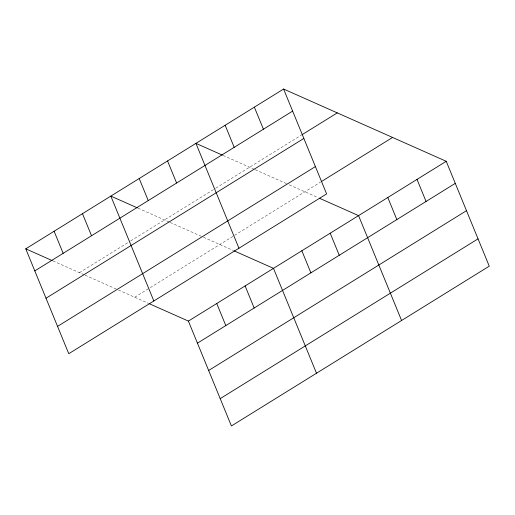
<?xml version="1.0" encoding="UTF-8"?>
<svg xmlns="http://www.w3.org/2000/svg" width="515" height="515" viewBox="0 0 515 515"><rect width="100%" height="100%" fill="white"/><g stroke="black" fill="none" stroke-linecap="round" stroke-linejoin="round"><path stroke-width="0.39" stroke-dasharray="2.58 1.93" d="M79.426 272.673L130.07 241.284M130.746 240.866L215.161 188.554M215.83 188.136L301.243 135.2M134.724 297.245L149.582 288.033M150.258 287.615L320.53 182.091M223.117 155.446L254.558 169.416M255.266 169.731L286.462 183.591M289.301 184.846L317.781 197.503M138.033 208.176L169.474 222.145M170.182 222.461L201.378 236.321M203.502 237.267L233.404 250.548M52.942 260.912L84.389 274.881M85.097 275.197L116.287 289.05M118.418 289.997L148.32 303.284"/><path stroke-width="0.77" d="M283.591 89.037L326.607 193.91L68.765 353.708L25.75 248.829L283.591 89.037L446.235 161.292L489.25 266.171L231.409 425.963L188.393 321.09L149.035 303.599M34.801 270.903L292.642 111.105M301.925 134.782L337.261 112.882M46.009 298.23L303.85 138.432M57.558 326.381L315.399 166.59M321.206 181.666L392.565 137.447M188.393 321.09L446.235 161.292M197.451 343.157L455.286 183.359M208.659 370.485L466.493 210.686M220.201 398.636L478.042 238.844M222.403 155.131L195.925 143.363L238.941 248.243M319.21 198.133L358.569 215.624L401.584 320.497M137.318 207.86L110.834 196.099L153.85 300.979M234.125 250.869L273.484 268.354L316.5 373.233M25.75 248.829L52.227 260.596M417.015 179.4L426.066 201.474M387.795 197.509L396.846 219.583M330.205 233.198L339.263 255.273M254.365 107.146L263.423 129.214M301.848 250.779L310.899 272.847M225.145 125.254L234.196 147.329M245.121 285.934L254.172 308.002M167.562 160.944L176.613 183.012M216.757 303.509L225.808 325.583M139.198 178.518L148.249 200.593M82.477 213.674L91.528 235.748M54.114 231.254L63.165 253.322"/></g></svg>
